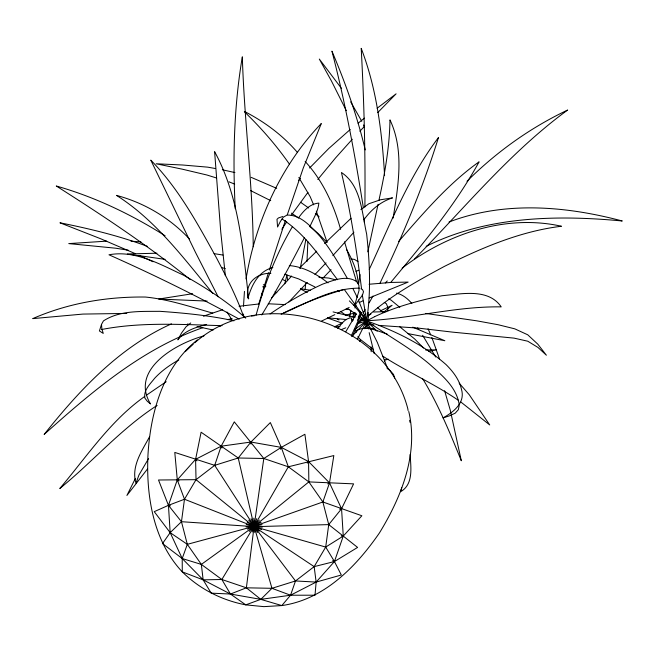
<?xml version="1.0" encoding="UTF-8"?>
<svg xmlns="http://www.w3.org/2000/svg" width="655" height="655" viewBox="0 0 655 655"><rect width="100%" height="100%" fill="white"/><g stroke="black" fill="none" stroke-linecap="round" stroke-linejoin="round"><path stroke-width="0.98" d="M364.884 207.07C365.498 154.154 364.041 101.206 361.208 48.364C376.789 88.949 382.102 132.498 384.591 175.638M243.48 306.221L244.462 291.393M307.866 241.654L306.998 261.476M364.295 222.184L364.458 218.156M354.838 317.454L355.125 312.476M353.037 317.552L353.757 312.369M305.173 289.608L305.598 283.713M355.567 306.687L355.722 304.755M384.575 361.413L384.812 359.448M408.753 411.455C418.758 453.899 401.376 497.112 379.458 532.9C356.222 566.6 324.241 599.546 281.822 605.572L260.796 599.366L246.378 587.813L254.107 526.301L263.809 458.492L234.285 421.853L221.161 446.194L214.693 465.345L196.025 479.673L184.481 499.241L181.46 521.699L187.314 544.33L201.347 564.405L221.857 579.503L246.378 587.813L271.956 588.313L295.495 580.96L314.163 566.632L325.707 547.064L328.728 524.606L322.874 501.976L308.849 481.9L288.331 466.802L263.809 458.492L238.232 457.992L214.693 465.345L174.787 452.417L177.284 479.869L184.481 499.241L261.582 529.576M349.606 316.954L350.9 310.445M284.802 283.811L286.947 274.912L287.594 279.783M359.988 274.56L358.506 284.499M246.034 278.964C255.614 221.578 280.733 165.715 321.302 123.525L303.306 167.901L287.308 214.766M184.481 499.241L168.45 505.333L154.244 511.661L170.169 532.654L187.314 544.33L254.107 526.301L322.874 501.976L329.506 482.882L333.829 455.561L288.331 466.802L254.107 526.301L221.857 579.503L203.148 579.847L182.278 571.864C153.147 540.899 145.983 495.524 147.997 454.521C150.486 412.568 163.12 367.021 197.409 339.88M393.139 218.066C398.224 185.733 404.503 150.756 389.971 119.865C389.61 146.09 385.091 172.019 379.523 197.581L378.901 200.463M401.736 487.68L400.582 491.717C413.755 484.348 410.808 467.113 410.112 454.513M300.219 268.534L305.877 239.493M259.405 531.058L196.025 479.673L195.591 459.327L201.101 432.218L238.232 457.992L254.107 526.301L271.956 588.313L290.558 595.223L315.006 595.207L316.136 582.082L314.163 566.632L247.123 522.076M459.089 406.092L458.344 409.686L455.225 413.166L449.715 415.761L443.001 417.915C453.268 412.249 465.451 402.915 461.521 389.529C459.36 379.687 453.055 371.541 446.055 364.589C423.351 344.62 395.579 330.906 367.144 321.089C387.58 335.745 409.981 347.617 429.23 363.918C441.871 375.143 456.92 387.342 459.278 405.191M367.832 251.839L378.066 204.311M256.08 315.178C264.423 284.507 275.992 254.336 292.261 226.925M258.676 304.215L268.444 272.701M354.928 307.989L355.837 305.156M285.4 220.416L269.352 269.983M256.76 518.596L252.109 532.024M280.618 449.305L281.282 447.381L304.902 434.273L308.57 461.562L308.849 481.9L254.107 526.301L201.347 564.405L182.221 558.535L162.497 543.56L170.169 532.654L181.46 521.699L262.213 527.185M271.956 588.313L260.796 599.366L230.445 594.028L211.197 593.152L203.148 579.847L182.221 558.535L170.169 532.654L168.45 505.333L177.284 479.869L195.591 459.327L221.161 446.194L250.922 442.043L281.282 447.381L308.57 461.562L329.506 482.882L341.558 508.755L343.269 536.077L334.443 561.54L316.136 582.082L290.558 595.223L260.796 599.366L245.772 604.86C221.922 600.357 199.546 588.976 182.278 571.864L182.221 558.535L187.314 544.33M248.728 520.144L254.107 526.301L295.495 580.96L290.558 595.223L281.822 605.572L263.883 606.636L245.772 604.86L230.445 594.028L203.148 579.847L201.347 564.405M364.851 328.736L368.364 317.88L368.225 312.509M101.517 324.372L99.413 330.963L103.261 333.411L101.828 328.679L101.517 324.372L103.441 320.909C119.898 310.167 140.931 311.551 159.795 311.313C184.644 313.065 209.6 315.456 233.958 320.819M360.749 315.12L351.342 335.679M359.824 313.696L360.545 311.936M359.759 341.492L360.487 339.765M369.264 269.393C390.102 224.46 408.36 177.292 438.457 137.583C422.942 187.592 402.522 236.029 379.957 283.23M352.243 336.588L357.917 323.93M358.219 317.323L359.464 314.572M309.905 226.663C313.082 218.934 318.101 211.573 318.862 203.083C309.7 203.779 303.355 211.066 298.385 218.066M246.018 526.915L328.728 524.606L341.558 508.755L353.602 483.865L308.849 481.9M135.282 478.649L126.906 495.45L147.408 469.078M357.425 339.265L366.235 321.384L351.85 336.49M304.501 237.519C291 263.728 277.098 289.805 261.754 314.957M357.368 320.328L361.683 312.353M356.385 313.802L345.758 331.749M369.125 302.856L372.941 296.085M149.545 436.762C141.979 450.853 130.885 466.491 135.986 483.267L138.909 475.104L148.546 458.615M363.107 312.984L365.171 309.619M358.072 323.488L359.03 321.99M281.838 229.258L286.726 221.857M291.254 215.266L307.948 192.341M317.806 179.454L335.581 157.896L352.325 139.22M337.824 328.491C341.484 324.11 344.972 318.224 351.309 317.806L352.316 321.196M238.232 457.992L250.922 442.043L270.335 422.565L281.282 447.381L288.331 466.802M363.91 219.72C371.123 209.772 380.67 201.617 392.525 197.875L380.53 199.767L368.831 203.754L360.905 209.584M259.355 520.062L249.219 531.434M307.26 463.126L308.57 461.562M390.757 282.42C422.631 244.127 455.012 205.662 479.1 161.826C448.126 183.826 423.49 213.104 398.608 241.466M271.612 297.853L291.631 276.05M298.402 180.608L300.375 178.381M309.594 168.007L328.785 148.489L350.204 129.51M353.913 232.214L332.846 255.622M246.231 524.368L325.707 547.064L343.269 536.077L361.863 515.763L322.874 501.976M288.929 301.93L307.252 282.477M322.89 278.195L331.053 269.721M326.059 262.901L314.965 274.486M359.841 131.246L363.959 126.923M377.779 112.529L396.103 93.829L377.116 108.247M357.393 323.062L362.141 318.232M414.705 258.766C464.649 208.175 509.844 152.238 567.648 110.04C530.231 127.766 496.293 152.066 466.99 181.271M385.271 282.976L387.293 280.962M299.482 268.042L316.717 251.152M324.626 243.521L351.064 218.262M185.218 351.661L193.225 344.227M194.682 342.876C262.418 282.649 385.009 321.163 407.77 408.581L408.081 410.529M365.261 327.32L369.756 323.627M190.728 322.964L186.028 326.812L181.517 333.059L177.882 339.863C184.546 330.521 196.082 327.23 206.644 324.446M402.129 268.141C446.661 233.982 505.398 213.743 561.45 226.245C520.013 231.297 481.368 247.975 444.327 266.429C417.669 280.766 390.904 295.471 368.257 315.808M383.928 311.985L392.099 305.287L380.612 310.74M358.121 123.197L364.45 118.137M363.738 315.653L365.948 313.901M366.088 326.165L369.133 323.873M363.623 319.272L357.589 323.619M270.073 313.933C286.775 302.528 304.436 292.441 322.833 284.049C333.395 280.389 346.626 274.535 356.918 281.838L358.915 285.383L359.03 290.509L354.543 305.68L362.436 295.192L363.517 291.712L362.444 289.428L360.897 288.798M144.698 396.463C110.228 420.854 86.755 456.723 59.785 488.507C92.944 461.628 121.044 428.607 157.126 405.42M146.335 395.26L166.182 381.718M219.523 326.591L220.931 325.576M354.339 329.768L366.235 321.032L357.376 323.701M263.809 458.492L281.282 447.381M314.163 566.632L334.443 561.54L357.597 547.424L328.728 524.606M178.815 359.923C169.923 364.884 161.548 370.853 154.605 378.336C150.208 383.986 143.396 390.175 144.87 398.043L147.203 401.163L150.527 403.955C129.51 369.518 176.465 343.204 204 335.876M261.124 522.264L247.574 529.232M327.754 483.889L329.506 482.882M426.176 246.329C486.46 216.199 556.431 214.774 622.25 220.981C565.895 206.014 504.497 200.774 449.019 222.02M334.304 326.951L342.025 323.103M349.164 307.465L337.546 313.278M334.836 314.637L321.335 321.179M368.806 315.17L370.886 314.13M283.287 313.131C302.921 303.462 323.365 295.356 344.44 289.395M353.651 305.238L355.493 304.354M359.169 302.602L362.854 300.85M281.151 314.171C306.18 303.584 331.471 287.995 359.349 288.159M171.438 323.873C119.185 347.281 79.23 390.405 44.139 434.437C91.61 392.026 141.791 348.837 202.821 327.664M369.133 297.968L408.147 282.092L391.125 282.436L369.068 284.245M272.865 267.543C258.52 271.113 251.594 285.113 247.967 298.197C244.823 283.206 256.539 272.996 270.875 273.266M355.984 271.35L358.727 270.237M341.304 329.629L345.791 327.795M246.378 587.813L230.445 594.028L221.857 579.503M203.427 316.177L222.684 309.7M282.714 216.518L278.4 217.976L276.983 219.335L277.581 226.998L280.324 221.521L283.378 217.165L287.029 215.061C300.964 214.766 311.15 226.802 319.853 236.209C330.669 249.203 338.995 264.006 347.469 278.572M101.517 329.522C141.12 321.81 182.008 324.544 222.11 325.666M345.709 315.055L350.196 314.04M384.559 360.078L388.53 359.259M262.057 524.704L254.107 526.301L214.693 465.345M339.568 509.156L341.558 508.755M227.326 319.64L232.165 318.682M428.706 351.358L436.549 349.852L425.603 349.983M192.611 293.71L158.715 299.048L207.127 301.079M239.067 306.262L258.398 304.026M351.088 313.835L353.823 313.499M251.454 316.005L254.369 315.735M106.716 241.138L68.767 243.603L115.607 248.196L128.224 250.185M373.546 312.009L386.335 311.608M268.247 303.773L285.22 304.608M156.946 253.215L127.389 253.96L165.175 259.372M334.934 326.706L339.912 326.591M181.46 521.699L168.45 505.333L158.51 480L196.025 479.673M318.911 277.237L328.818 278.072L335.63 279.841M262.655 286.833L265.602 286.825M130.967 241.196L140.931 241.916M126.8 313.426L82.931 314.081L32.75 318.617C68.153 303.126 106.912 296.543 145.426 297.043C168.515 299.319 190.564 306.794 212.744 313.139M360.258 320.426L366.055 320.729L359.456 318.748M295.495 580.96L316.136 582.082L341.32 575.008L334.443 561.54L325.707 547.064M346.618 319.575L327.705 317.822M351.522 319.918L353.487 320.049M214.103 253.641L222.962 255.057M365.359 324.127L373.833 324.913M346.028 309.201L349.893 309.569M378.631 325.379L418.684 328.155L452.646 332.142L514.069 338.127L527.783 341.222L537.968 347.437L546.385 355.215L537.796 344.153L527.75 334.803L514.797 328.843L498.062 324.708L476.66 320.811L425.652 313.434M364.688 327.688L374.627 328.72M341.239 535.856L343.269 536.077M289.322 265.586C303.789 266.757 316.758 274.208 328.049 282.878M350.875 258.889L354.486 259.405L357.966 261.623M300.645 288.732L310.544 290.296M213.178 330.014L197.032 326.509M215.528 168.548L207.733 167.156L182.63 165.003L156.168 163.775L182.196 169.154L206.906 175.008L216.51 177.972M222.34 169.768L234.916 172.576M407.508 333.518L444.843 340.731L412.773 327.164M333.067 311.911L354.748 317.331M168.45 505.333L170.423 505.816M284.532 274.224L298.664 278.915L314.965 286.972M187.51 323.971L189.418 324.495M396.594 293.121C402.719 294.57 407.86 298.77 411.848 303.494M221.537 267.486L225.328 268.665M341.746 323.013L327.533 317.986M387.138 334.042C377.174 330.963 365.899 325.019 355.755 330.816L356.14 332.339M147.4 246.378C119.046 235.784 89.579 228.701 59.941 222.79L100.673 238.756L135.307 253.649M228.996 181.828L234.67 184.112M251.201 177.358L276.705 188.353M337.235 319.19L339.003 319.935M332.576 560.721L334.443 561.54M138.885 255.262L153.082 261.771M239.206 319.141C196.754 295.823 153.213 274.486 108.959 254.787C135.298 249.891 160.254 264.456 183.359 275.092C205.408 287.398 226.876 301.284 245.723 318.15M250.726 190.646L270.728 200.684M300.555 289.019L307.301 292.548M388.603 298.836L391.158 300.195L399.837 307.375M282.264 279.243L284.843 280.676M244.503 111.481C264.53 121.764 282.788 135.339 297.468 152.476M263.335 284.663L265.856 286.112M282.027 219.016C305.345 233.982 320.901 258.078 337.505 279.693M384.256 302.43L386.327 303.674L387.449 306.344L387.94 310.798M177.284 479.869L179.028 480.926M382.938 356.263C407.516 372.024 434.429 383.846 458.492 400.401M359.816 316.512L366.26 320.491L354.216 305.721L349.369 300.882M165.085 235.759C131.262 214.381 94.836 196.958 56.281 186.004C102.221 215.208 147.825 245.314 190.179 279.579M356.607 314.506L347.109 308.317M275.1 291.639L276.778 292.719M340.404 311.354L346.405 315.644M300.612 202.28L308.652 207.979M460.948 402.088L489.703 424.931L469.316 394.818L459.18 383.167M291.5 213.145L298.033 217.706M373.358 349.5L360.029 339.2L357.786 336.711M387.064 368.2L389.995 370.452L393.516 374.414L394.703 378.123M337.71 290.476L339.2 291.696M399.411 326.501L414.615 338.922L423.58 348.051M309.856 226.581L318.068 233.442L326.64 241.965M315.374 213.677L319.116 216.838M382.536 312.05L377.665 307.711M189.606 239.181C169.899 217.959 144.444 202.837 116.484 195.386C155.784 220.293 183.547 258.127 212.826 293.383M369.436 323.75L377.165 331.258M244.356 111.71C260.977 127.791 276.263 145.246 289.494 164.225M195.591 459.327L196.934 460.866M305.148 161.466C322.285 180.051 333.125 203.287 340.035 227.408L340.633 229.332M417.644 327.893L418.856 329.498M341.607 88.581L319.312 59.056L331.479 81.056L346.339 110.687M344.194 289.379L366.35 320.303L358.416 299.99M422.369 378.41L423.474 380.047C438.801 405.592 450.116 433.217 461.308 460.752L450.263 410.104L444.598 390.716M422.631 335.286L435.681 357.024M227.08 312.05L232.345 320.582M350.679 101.861L361.765 121.265M298.836 177.513L310.192 196.713L313.639 204.835M261.55 293.276L262.54 294.971M218.156 296.797L195.501 252.396L150.781 160.139C178.659 188.517 197.753 223.895 216.789 258.455C226.605 277.319 236.365 296.281 243.545 316.349M257.423 532.564L251.004 518.76M346.667 249.702C352.587 260.101 357.532 271.489 358.203 283.59M352.971 288.699L357.204 297.37M363.509 124.958L364.385 126.8M428.059 328.777L430.72 334.877M431.858 337.489L439.595 359.177M316.324 211.164L327.164 242.473M221.161 446.194L221.939 448.077M387.719 368.757L377.345 342.426L366.833 321.392L368.388 328.884M344.514 241.81L356.557 281.756M374.251 353.667L369.166 332.634M365.244 149.905C357.212 116.025 345.529 83.16 331.938 51.147C345.136 102.114 354.822 153.892 363.058 205.875L363.328 207.791M409.637 420.281L409.948 422.229M362.264 294.652L366.62 320.369C371.205 291.86 369.739 262.671 366.653 234.081C361.912 212.998 361.232 185.561 341.427 172.494C350.425 210.779 356.688 249.719 361.535 288.732M225.361 275.771L220.751 231.87L214.603 151.632C239.181 196.664 242.849 248.925 248.687 298.926M254.664 532.392L253.804 518.179M243.521 314.081L243.709 317.143M353.725 312.517L353.847 314.506M235.235 208.757C232.656 158.027 233.851 106.994 242.334 56.821C244.184 120.242 252.65 183.302 253.231 246.755M250.922 442.043L251.004 444.074M371.017 346.79L371.188 351.735M374.652 316.66L367.037 320.721C411.913 318.486 456.158 306.172 501.206 306.876C488.352 287.93 461.497 293.956 442.133 295.724C419.077 300.383 395.98 306.606 374.652 316.66"/></g></svg>
